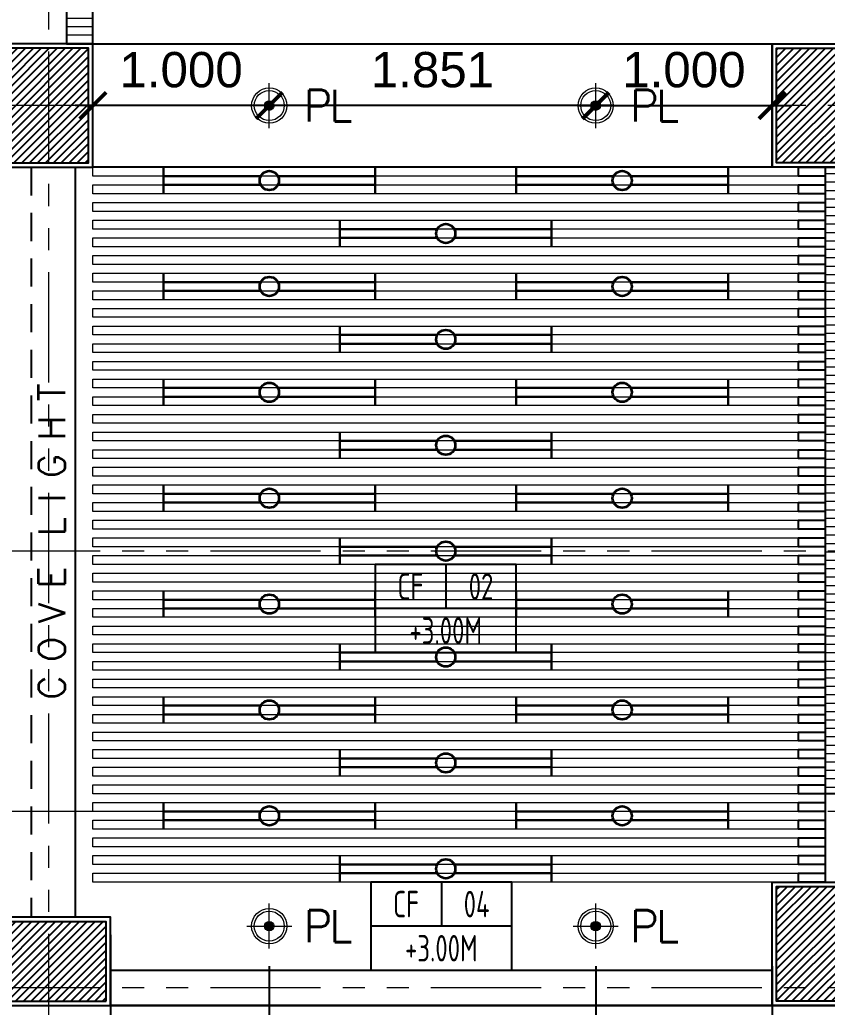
# Model space of a CAD drawing. Header units: metres. Extents: x -12400 to 1, y 0 to 106422.
# Drawn here: x -12298.91 to -12294.33, y 106333.26 to 106338.85 of the extents above; entities that cross this region are included whole.
import ezdxf
from ezdxf.enums import TextEntityAlignment as Align

# ---------------------------------------------------------------- set-up
doc = ezdxf.new("R2010")
doc.units = ezdxf.units.M
doc.header["$PDMODE"] = 35
for name, pattern in [('CENTER', [2, 1.25, -0.25, 0.25, -0.25]), ('HIDDEN2', [4.7625, 3.175, -1.5875]), ('PHANTOM2', [1.25, 0.625, -0.125, 0.125, -0.125, 0.125, -0.125])]:
    doc.linetypes.add(name, pattern=pattern)
for name, color, linetype in [('C-SCHED', 1, 'Continuous'), ('E_FIX_LIGHT1', 2, 'Continuous'), ('lighting', 1, 'Continuous'), ('stone', 15, 'Continuous'), ('txt', 2, 'Continuous')]:
    doc.layers.add(name, color=color, linetype=linetype)
for name, color, linetype, lineweight in [('DIM 001', 251, 'Continuous', 13), ('FURN', 8, 'Continuous', 5), ('grid', 1, 'CENTER', 15), ('HATCH', 250, 'Continuous', 5), ('LAYOUT', 1, 'Continuous', 20), ('LF 001', 51, 'Continuous', 20)]:
    doc.layers.add(name, color=color, linetype=linetype, lineweight=lineweight)
doc.styles.add('architxt', font='architxt.shx', dxfattribs={"width": 0.8})
doc.styles.add('DIMTXT-100', font='arial.ttf')
doc.styles.add('swis721', font='swiss.ttf')
doc.styles.add('T.25', font='romans.shx', dxfattribs={"height": 0.2})
doc.dimstyles.new('D-100', dxfattribs={"dimtxt": 0.2, "dimasz": 0.15, "dimexe": 0.1, "dimexo": 0.1, "dimgap": 0.1, "dimtad": 1, "dimdec": 3, "dimzin": 4, "dimdsep": 46, "dimtxsty": 'DIMTXT-100', "dimblk": 'ARCHTICK', "dimcen": 0.2, "dimdle": 0.1, "dimclrd": 8, "dimclre": 8, "dimclrt": 2, "dimadec": 0, "dimazin": 1, "dimtfac": 1, "dimtdec": 3, "dimtofl": 0, "dimtmove": 2, "dimatfit": 3, "dimfxl": 1, "dimarcsym": 0})
doc.dimstyles.new('DIM 200', dxfattribs={"dimtxt": 200, "dimasz": 1, "dimexe": 0, "dimexo": 40, "dimgap": 50, "dimtad": 1, "dimtoh": 1, "dimdec": 0, "dimlfac": 2, "dimtxsty": 'swis721', "dimblk": 'CIR', "dimcen": 0, "dimclrd": 155, "dimclre": 155, "dimclrt": 4, "dimadec": 0, "dimazin": 0, "dimtfac": 1, "dimtdec": 0, "dimtix": 1, "dimtmove": 1, "dimatfit": 3, "dimldrblk": 'CIR', "dimfxl": 0, "dimarcsym": 0})

# ---------------------------------------------------------------- blocks, each defined once
blk = doc.blocks.new('_ArchTick')
at = {"color": 0, "linetype": 'ByBlock', "const_width": 0.15}
blk.add_lwpolyline([(-0.5, -0.5), (0.5, 0.5)], dxfattribs=at)
blk = doc.blocks.new('*D1451')
at = {"layer": 'DEFPOINTS', "color": 0, "transparency": 16777216}
for p in [(-12297.4924, 106338.3675), (-12297.4924, 106338.3675), (-12295.6419, 106338.3675)]:
    blk.add_point(p, dxfattribs=at)
at = {"layer": 'DIM 001', "color": 8, "lineweight": -2, "transparency": 16777216}
blk.add_line((-12295.5419, 106338.3675), (-12297.5924, 106338.3675), dxfattribs=at)
at = {"layer": 'DIM 001', "color": 8, "lineweight": -2, "transparency": 16777216, "xscale": 0.15, "yscale": 0.15, "zscale": 0.15, "rotation": 180}
blk.add_blockref('_ArchTick', (-12297.4924, 106338.3675), dxfattribs=at)
at = {"layer": 'DIM 001', "color": 8, "lineweight": -2, "transparency": 16777216, "xscale": 0.15, "yscale": 0.15, "zscale": 0.15}
blk.add_blockref('_ArchTick', (-12295.6419, 106338.3675), dxfattribs=at)
at = {"layer": 'DIM 001', "color": 2, "transparency": 16777216, "insert": (-12296.5671, 106338.5697), "char_height": 0.2, "attachment_point": 5, "style": 'DIMTXT-100'}
blk.add_mtext('1.851', dxfattribs=at)
blk = doc.blocks.new('*D1516')
at = {"layer": 'DEFPOINTS', "color": 0, "transparency": 16777216}
for p in [(-12295.6419, 106338.3675), (-12294.6419, 106338.3675), (-12294.6419, 106338.3675)]:
    blk.add_point(p, dxfattribs=at)
at = {"layer": 'DIM 001', "color": 8, "lineweight": -2, "transparency": 16777216}
blk.add_line((-12295.7419, 106338.3675), (-12294.5419, 106338.3675), dxfattribs=at)
at = {"layer": 'DIM 001', "color": 8, "lineweight": -2, "transparency": 16777216, "xscale": 0.15, "yscale": 0.15, "zscale": 0.15, "rotation": 180}
blk.add_blockref('_ArchTick', (-12295.6419, 106338.3675), dxfattribs=at)
at = {"layer": 'DIM 001', "color": 8, "lineweight": -2, "transparency": 16777216, "xscale": 0.15, "yscale": 0.15, "zscale": 0.15}
blk.add_blockref('_ArchTick', (-12294.6419, 106338.3675), dxfattribs=at)
at = {"layer": 'DIM 001', "color": 2, "transparency": 16777216, "insert": (-12295.1419, 106338.5697), "char_height": 0.2, "attachment_point": 5, "style": 'DIMTXT-100'}
blk.add_mtext('1.000', dxfattribs=at)
blk = doc.blocks.new('*D1517')
at = {"layer": 'DEFPOINTS', "color": 0, "transparency": 16777216}
for p in [(-12298.4919, 106338.3675), (-12298.4919, 106338.3675), (-12297.4924, 106338.3675)]:
    blk.add_point(p, dxfattribs=at)
at = {"layer": 'DIM 001', "color": 8, "lineweight": -2, "transparency": 16777216}
blk.add_line((-12297.3924, 106338.3675), (-12298.5919, 106338.3675), dxfattribs=at)
at = {"layer": 'DIM 001', "color": 8, "lineweight": -2, "transparency": 16777216, "xscale": 0.15, "yscale": 0.15, "zscale": 0.15, "rotation": 180}
blk.add_blockref('_ArchTick', (-12298.4919, 106338.3675), dxfattribs=at)
at = {"layer": 'DIM 001', "color": 8, "lineweight": -2, "transparency": 16777216, "xscale": 0.15, "yscale": 0.15, "zscale": 0.15}
blk.add_blockref('_ArchTick', (-12297.4924, 106338.3675), dxfattribs=at)
at = {"layer": 'DIM 001', "color": 2, "transparency": 16777216, "insert": (-12297.9921, 106338.5697), "char_height": 0.2, "attachment_point": 5, "style": 'DIMTXT-100'}
blk.add_mtext('1.000', dxfattribs=at)
blk = doc.blocks.new('*D1524')
at = {"layer": 'DEFPOINTS', "color": 0, "transparency": 16777216}
for p in [(-12298.6419, 106345.9545), (-12298.6419, 106345.9545), (0.6, 0.075)]:
    blk.add_point(p, dxfattribs=at)
at = {"layer": 'DIM 001', "color": 8, "lineweight": -2, "transparency": 16777216}
for p, q in [((0.6, 0.175), (0.6, 106346.0545)), ((0.7, 106345.9545), (-12298.7419, 106345.9545))]:
    blk.add_line(p, q, dxfattribs=at)
at = {"layer": 'DIM 001', "color": 8, "lineweight": -2, "transparency": 16777216, "xscale": 0.15, "yscale": 0.15, "zscale": 0.15, "rotation": 180}
blk.add_blockref('_ArchTick', (-12298.6419, 106345.9545), dxfattribs=at)
at = {"layer": 'DIM 001', "color": 8, "lineweight": -2, "transparency": 16777216, "xscale": 0.15, "yscale": 0.15, "zscale": 0.15}
blk.add_blockref('_ArchTick', (0.6, 106345.9545), dxfattribs=at)
at = {"layer": 'DIM 001', "color": 2, "transparency": 16777216, "insert": (-6149.0209, 106346.1566), "char_height": 0.2, "attachment_point": 5, "style": 'DIMTXT-100'}
blk.add_mtext('12299.242', dxfattribs=at)
blk = doc.blocks.new('CIR')
at = {"color": 4}
blk.add_circle((0, 0), 50, dxfattribs=at)
blk = doc.blocks.new('*D1624')
at = {"layer": 'DEFPOINTS', "color": 0, "transparency": 16777216}
for p in [(-12295.6419, 106333.5901), (-12294.6419, 106333.5901), (-12294.6419, 106323.9484)]:
    blk.add_point(p, dxfattribs=at)
at = {"layer": 'DIM 001', "color": 8, "lineweight": -2, "transparency": 16777216}
for p, q in [((-12295.6419, 106333.4901), (-12295.6419, 106323.8484)), ((-12294.6419, 106333.4901), (-12294.6419, 106323.8484)), ((-12295.7419, 106323.9484), (-12294.5419, 106323.9484))]:
    blk.add_line(p, q, dxfattribs=at)
at = {"layer": 'DIM 001', "color": 8, "lineweight": -2, "transparency": 16777216, "xscale": 0.15, "yscale": 0.15, "zscale": 0.15, "rotation": 180}
blk.add_blockref('_ArchTick', (-12295.6419, 106323.9484), dxfattribs=at)
at = {"layer": 'DIM 001', "color": 8, "lineweight": -2, "transparency": 16777216, "xscale": 0.15, "yscale": 0.15, "zscale": 0.15}
blk.add_blockref('_ArchTick', (-12294.6419, 106323.9484), dxfattribs=at)
at = {"layer": 'DIM 001', "color": 2, "transparency": 16777216, "insert": (-12295.1419, 106324.1505), "char_height": 0.2, "attachment_point": 5, "style": 'DIMTXT-100'}
blk.add_mtext('1.000', dxfattribs=at)
blk = doc.blocks.new('*D1625')
at = {"layer": 'DEFPOINTS', "color": 0, "transparency": 16777216}
for p in [(-12297.4924, 106333.5901), (-12295.6419, 106333.5901), (-12297.4924, 106323.9484)]:
    blk.add_point(p, dxfattribs=at)
at = {"layer": 'DIM 001', "color": 8, "lineweight": -2, "transparency": 16777216}
for p, q in [((-12297.4924, 106333.4901), (-12297.4924, 106323.8484)), ((-12295.6419, 106333.4901), (-12295.6419, 106323.8484)), ((-12295.5419, 106323.9484), (-12297.5924, 106323.9484))]:
    blk.add_line(p, q, dxfattribs=at)
at = {"layer": 'DIM 001', "color": 8, "lineweight": -2, "transparency": 16777216, "xscale": 0.15, "yscale": 0.15, "zscale": 0.15, "rotation": 180}
blk.add_blockref('_ArchTick', (-12297.4924, 106323.9484), dxfattribs=at)
at = {"layer": 'DIM 001', "color": 8, "lineweight": -2, "transparency": 16777216, "xscale": 0.15, "yscale": 0.15, "zscale": 0.15}
blk.add_blockref('_ArchTick', (-12295.6419, 106323.9484), dxfattribs=at)
at = {"layer": 'DIM 001', "color": 2, "transparency": 16777216, "insert": (-12296.5671, 106324.1505), "char_height": 0.2, "attachment_point": 5, "style": 'DIMTXT-100'}
blk.add_mtext('1.851', dxfattribs=at)
blk = doc.blocks.new('*D1641')
at = {"layer": 'DEFPOINTS', "color": 0, "transparency": 16777216}
for p in [(-12298.3919, 106333.7675), (-12297.4924, 106333.5901), (-12298.3919, 106323.9484)]:
    blk.add_point(p, dxfattribs=at)
at = {"layer": 'DIM 001', "color": 8, "lineweight": -2, "transparency": 16777216}
for p, q in [((-12298.3919, 106333.6675), (-12298.3919, 106323.8484)), ((-12297.4924, 106333.4901), (-12297.4924, 106323.8484)), ((-12297.3924, 106323.9484), (-12298.4919, 106323.9484))]:
    blk.add_line(p, q, dxfattribs=at)
at = {"layer": 'DIM 001', "color": 8, "lineweight": -2, "transparency": 16777216, "xscale": 0.15, "yscale": 0.15, "zscale": 0.15, "rotation": 180}
blk.add_blockref('_ArchTick', (-12298.3919, 106323.9484), dxfattribs=at)
at = {"layer": 'DIM 001', "color": 8, "lineweight": -2, "transparency": 16777216, "xscale": 0.15, "yscale": 0.15, "zscale": 0.15}
blk.add_blockref('_ArchTick', (-12297.4924, 106323.9484), dxfattribs=at)
at = {"layer": 'DIM 001', "color": 2, "transparency": 16777216, "insert": (-12297.9421, 106324.1505), "char_height": 0.2, "attachment_point": 5, "style": 'DIMTXT-100'}
blk.add_mtext('.900', dxfattribs=at)
blk = doc.blocks.new('L1')
at = {"layer": 'LF 001', "lineweight": 20, "ltscale": 1500}
h = blk.add_hatch(color=256, dxfattribs=at)
edge = h.paths.add_edge_path()
edge.add_arc((0, 0), 0.0319, 0, 360)
at = {"layer": 'LF 001', "color": 76, "lineweight": 18, "ltscale": 1500}
for points in [[(0, 0.15), (0, -0.15)], [(-0.15, 0), (0.15, 0)]]:
    blk.add_lwpolyline(points, dxfattribs=at)
at = {"layer": 'LF 001', "ltscale": 1500}
blk.add_lwpolyline([(-0.1, 0, -1), (0.1, 0, -1)], format="xyb", close=True, dxfattribs=at)
at = {"layer": 'LF 001', "lineweight": 20, "ltscale": 1500}
blk.add_circle((0, 0), 0.0319, dxfattribs=at)
blk = doc.blocks.new('LO')
at = {"layer": 'LAYOUT', "xscale": 1000, "yscale": 1000, "zscale": 1000}
blk.add_blockref('L1', (0, 0), dxfattribs=at)
blk = doc.blocks.new('*U1960')
at = {"layer": 'LF 001', "ltscale": 1500}
blk.add_circle((0, 0), 0.0999, dxfattribs=at)
at = {"layer": 'lighting', "xscale": 0.0008492979043710491, "yscale": 0.0008492979043710491, "zscale": 0.0008492979043710491}
blk.add_blockref('LO', (0, 0), dxfattribs=at)
blk = doc.blocks.new('*U68')
at = {"layer": 'HATCH'}
h = blk.add_hatch(dxfattribs=at)
h.set_pattern_fill('ANSI31', color=256, scale=0.015, angle=45)
h.set_pattern_definition([(90, (12094.82233, -106406.416595), (-0.047625, 0), [])])
h.paths.add_polyline_path([(0, 0.15), (0, 0), (3.5481, 0), (3.5481, 0.15)])
at = {"color": 3}
blk.add_lwpolyline([(3.5481, 0), (3.5481, 0.15), (0, 0.15), (0, 0)], close=True, dxfattribs=at)
blk = doc.blocks.new('*U71')
at = {"layer": 'HATCH'}
h = blk.add_hatch(dxfattribs=at)
h.set_pattern_fill('ANSI31', color=256, scale=0.015, angle=45)
h.set_pattern_definition([(90, (12093.27419, -106406.416595), (-0.047625, 0), [])])
h.paths.add_polyline_path([(0, 0.15), (0, 0), (2, 0), (2, 0.15)])
at = {"color": 3}
blk.add_lwpolyline([(2, 0), (2, 0.15), (0, 0.15), (0, 0)], close=True, dxfattribs=at)
blk = doc.blocks.new('GFCOLUMNS')
h = blk.add_hatch()
h.set_pattern_fill('ANSI31', color=8, scale=0.01)
h.set_pattern_definition([(45, (12160.829415, -106286.247546), (-0.022450640303, 0.022450640303), [])])
h.paths.add_polyline_path([(-2.2, 18.025), (-1.75, 18.025), (-1.75, 18.675), (-2.2, 18.675)])
h.paths.add_polyline_path([(2.7, 18.675), (2.7, 18.225), (2.05, 18.225), (2.05, 18.675)])
h.paths.add_polyline_path([(6.95, 18.025), (6.5, 18.025), (6.5, 18.675), (6.95, 18.675)])
h.paths.add_polyline_path([(11.2, 17.525), (11.2, 17.975), (10.55, 17.975), (10.55, 17.525)])
h.paths.add_polyline_path([(14.8, 18.025), (15.25, 18.025), (15.25, 18.675), (14.8, 18.675)])
h.paths.add_polyline_path([(19.05, 18.675), (19.05, 18.225), (19.7, 18.225), (19.7, 18.675)])
h.paths.add_polyline_path([(23.95, 18.025), (23.5, 18.025), (23.5, 18.675), (23.95, 18.675)])
h.paths.add_polyline_path([(-2.2, 13.275), (-1.75, 13.275), (-1.75, 13.925), (-2.2, 13.925)])
h.paths.add_polyline_path([(2.6, 13.275), (2.15, 13.275), (2.15, 13.925), (2.6, 13.925)])
h.paths.add_polyline_path([(6.95, 13.275), (6.5, 13.275), (6.5, 13.925), (6.95, 13.925)])
h.paths.add_polyline_path([(11.1, 13.275), (10.7, 13.275), (10.7, 13.675), (11.1, 13.675)])
h.paths.add_polyline_path([(14.8, 13.275), (15.25, 13.275), (15.25, 13.925), (14.8, 13.925)])
h.paths.add_polyline_path([(19.15, 13.275), (19.6, 13.275), (19.6, 13.925), (19.15, 13.925)])
h.paths.add_polyline_path([(23.95, 13.275), (23.5, 13.275), (23.5, 13.925), (23.95, 13.925)])
h.paths.add_polyline_path([(-2.2, 9.025), (-1.75, 9.025), (-1.75, 9.675), (-2.2, 9.675)])
h.paths.add_polyline_path([(6.95, 9.025), (6.5, 9.025), (6.5, 9.675), (6.95, 9.675)])
h.paths.add_polyline_path([(14.8, 9.025), (15.25, 9.025), (15.25, 9.675), (14.8, 9.675)])
h.paths.add_polyline_path([(23.95, 9.025), (23.5, 9.025), (23.5, 9.675), (23.95, 9.675)])
h.paths.add_polyline_path([(-2.2, 4.775), (-1.75, 4.775), (-1.75, 5.425), (-2.2, 5.425)])
h.paths.add_polyline_path([(-2.2, 2.25), (-1.75, 2.25), (-1.75, 2.9), (-2.2, 2.9)])
h.paths.add_polyline_path([(0.675, 0.025), (0.675, 0.475), (0.025, 0.475), (0.025, 0.025)])
h.paths.add_polyline_path([(2.7, 0.025), (2.7, 0.475), (2.05, 0.475), (2.05, 0.025)])
h.paths.add_polyline_path([(2.15, 4.775), (2.6, 4.775), (2.6, 5.425), (2.15, 5.425)])
h.paths.add_polyline_path([(6.95, 0.025), (6.5, 0.025), (6.5, 0.675), (6.95, 0.675)])
h.paths.add_polyline_path([(11.2, 1.025), (11.2, 1.475), (10.55, 1.475), (10.55, 1.025)])
h.paths.add_polyline_path([(14.8, 0.025), (15.25, 0.025), (15.25, 0.675), (14.8, 0.675)])
h.paths.add_polyline_path([(19.05, 0.025), (19.05, 0.475), (19.7, 0.475), (19.7, 0.025)])
h.paths.add_polyline_path([(23.95, 0.025), (23.5, 0.025), (23.5, 0.675), (23.95, 0.675)])
h.paths.add_polyline_path([(6.95, 4.775), (6.5, 4.775), (6.5, 5.425), (6.95, 5.425)])
h.paths.add_polyline_path([(11.1, 4.775), (10.65, 4.775), (10.65, 5.425), (11.1, 5.425)])
h.paths.add_polyline_path([(14.8, 4.775), (15.25, 4.775), (15.25, 5.425), (14.8, 5.425)])
h.paths.add_polyline_path([(19.6, 4.775), (19.15, 4.775), (19.15, 5.425), (19.6, 5.425)])
h.paths.add_polyline_path([(23.95, 4.775), (23.5, 4.775), (23.5, 5.425), (23.95, 5.425)])
at = {"color": 7}
for points in [[(2.125, 4.75), (2.625, 4.75), (2.625, 5.45), (2.125, 5.45)], [(6.975, 4.75), (6.475, 4.75), (6.475, 5.45), (6.975, 5.45)], [(6.975, 0), (6.475, 0), (6.475, 0.7), (6.975, 0.7)], [(2.725, 0), (2.725, 0.5), (2.025, 0.5), (2.025, 0)]]:
    blk.add_lwpolyline(points, close=True, dxfattribs=at)
at = {"layer": 'stone', "color": 5}
for points in [[(2.15, 4.775), (2.6, 4.775), (2.6, 5.425), (2.15, 5.425)], [(6.95, 4.775), (6.5, 4.775), (6.5, 5.425), (6.95, 5.425)], [(6.95, 0.025), (6.5, 0.025), (6.5, 0.675), (6.95, 0.675)], [(2.7, 0.025), (2.7, 0.475), (2.05, 0.475), (2.05, 0.025)]]:
    blk.add_lwpolyline(points, close=True, dxfattribs=at)
blk = doc.blocks.new('*U1686')
at = {"layer": 'LF 001', "color": 7, "lineweight": 30, "ltscale": 1500}
for p, q in [((-0.6, 0.075), (-0.6, -0.075)), ((0.6, 0.075), (0.6, -0.075))]:
    blk.add_line(p, q, dxfattribs=at)
at = {"layer": 'LF 001', "color": 31, "lineweight": 30, "ltscale": 1500}
for points in [[(-0.0481, 0.025), (-0.6, 0.025)], [(0.6, 0.025), (0.0481, 0.025)], [(-0.0481, -0.025), (-0.6, -0.025)], [(0.6, -0.025), (0.0481, -0.025)]]:
    blk.add_lwpolyline(points, dxfattribs=at)
at = {"layer": 'LF 001', "color": 7, "lineweight": 35, "ltscale": 1500}
blk.add_circle((0, 0), 0.0542, dxfattribs=at)
blk = doc.blocks.new('A$C26a86990')
at = {"color": 6, "linetype": 'PHANTOM2'}
for points in [[(-27.25, -5.0382), (-27.25, 31.85)], [(8.0408, 10.281), (-45.6833, 10.281)], [(8.0408, 7.756), (-45.6833, 7.756)], [(8.0408, 6.281), (-45.6833, 6.281)], [(8.0408, 5.281), (-45.6833, 5.281)]]:
    blk.add_leader(points, dimstyle='DIM 200', override={"dimasz": 0.002, "dimgap": 60, "dimtad": 0}, dxfattribs=at)

msp = doc.modelspace()

# ---------------------------------------------------------------- hatches: boundary and pattern name
at = {"layer": 'HATCH'}
h = msp.add_hatch(dxfattribs=at)
h.set_pattern_fill('ANSI31', color=8, scale=0.05, angle=45)
h.set_pattern_definition([(90, (-448.72937, -12.71743), (-0.15875, 0), [])])
h.paths.add_polyline_path([(-12276.29188, 106330.16754), (-12276.29188, 106333.11754), (-12286.49188, 106333.11754), (-12286.49188, 106334.11754), (-12293.99188, 106334.11754), (-12293.99188, 106333.11754), (-12301.39114, 106333.11754), (-12301.39114, 106330.16754)])
h.paths.add_polyline_path([(-12297.72625, 106332.84254), (-12297.52625, 106332.84254), (-12297.52625, 106330.44254), (-12297.72625, 106330.44254)], flags=16)
h.paths.add_polyline_path([(-12297.62625, 106331.57884, 0.6077511), (-12297.64657, 106331.64254, 1), (-12297.60593, 106331.64254, 3.5273478)], flags=16)
h.paths.add_polyline_path([(-12297.62625, 106331.71743, -0.4142136), (-12297.55136, 106331.64254, -1), (-12297.70114, 106331.64254), (-12297.62625, 106331.64254)], flags=0)
h.paths.add_polyline_path([(-12297.60593, 106330.64254, 0.2834991), (-12297.62625, 106330.70624, 0.6077511)], flags=0)
h.paths.add_polyline_path([(-12297.62625, 106330.64254), (-12297.62625, 106330.71743, -0.4142136), (-12297.55136, 106330.64254)], flags=0)
h.paths.add_polyline_path([(-12300.03618, 106330.44254), (-12300.23618, 106330.44254), (-12300.23618, 106332.84254), (-12300.03618, 106332.84254)], flags=16)
h.paths.add_polyline_path([(-12300.15649, 106331.64254, 1), (-12300.11586, 106331.64254, 3.5273478), (-12300.13618, 106331.57884, 0.6077511)], flags=16)
h.paths.add_polyline_path([(-12300.21107, 106331.64254, -0.4142136), (-12300.13618, 106331.71743), (-12300.13618, 106331.64254)], flags=0)
h.paths.add_polyline_path([(-12297.64657, 106332.64254, 1), (-12297.60593, 106332.64254, 3.5273478), (-12297.62625, 106332.57884, 0.6077511)], flags=16)
h.paths.add_polyline_path([(-12297.62625, 106332.64254), (-12297.70114, 106332.64254, -0.4142136), (-12297.62625, 106332.71743)], flags=0)
h.paths.add_polyline_path([(-12300.11586, 106330.64254, 0.2834991), (-12300.13618, 106330.70624, 0.6077511)], flags=0)
h.paths.add_polyline_path([(-12300.13618, 106330.71743, -0.4142136), (-12300.06129, 106330.64254), (-12300.13618, 106330.64254)], flags=0)
h.paths.add_polyline_path([(-12300.15649, 106332.64254, 1), (-12300.11586, 106332.64254, 3.5273478), (-12300.13618, 106332.57884, 0.6077511)], flags=16)
h.paths.add_polyline_path([(-12300.13618, 106332.64254), (-12300.21107, 106332.64254, -0.4142136), (-12300.13618, 106332.71743)], flags=0)
h.paths.add_polyline_path([(-12295.21632, 106332.84254), (-12295.01632, 106332.84254), (-12295.01632, 106330.44254), (-12295.21632, 106330.44254)], flags=16)
h.paths.add_polyline_path([(-12295.11632, 106331.62222, -2.4142136), (-12295.09601, 106331.64254), (-12295.11632, 106331.64254)], flags=0)
h.paths.add_polyline_path([(-12295.09601, 106330.64254, 0.2834991), (-12295.11632, 106330.70624, 0.6077511)], flags=0)
h.paths.add_polyline_path([(-12295.11632, 106330.64254), (-12295.11632, 106330.71743, -0.4142136), (-12295.04144, 106330.64254)], flags=0)
h.paths.add_polyline_path([(-12295.11632, 106332.62222, -2.4142136), (-12295.09601, 106332.64254), (-12295.11632, 106332.64254)], flags=0)
h.paths.add_polyline_path([(-12292.7064, 106332.84254), (-12292.5064, 106332.84254), (-12292.5064, 106330.44254), (-12292.7064, 106330.44254)], flags=16)
h.paths.add_polyline_path([(-12292.62672, 106331.64254, 1), (-12292.58608, 106331.64254, 3.5273478), (-12292.6064, 106331.57884, 0.6077511)], flags=16)
h.paths.add_polyline_path([(-12292.6064, 106331.71743, -0.4142136), (-12292.53151, 106331.64254, -1), (-12292.68129, 106331.64254), (-12292.6064, 106331.64254)], flags=0)
h.paths.add_polyline_path([(-12292.6064, 106330.70624, 0.6077511), (-12292.58608, 106330.64254, 0.2834991)], flags=0)
h.paths.add_polyline_path([(-12292.6064, 106330.64254), (-12292.6064, 106330.71743, -0.4142136), (-12292.53151, 106330.64254)], flags=0)
h.paths.add_polyline_path([(-12292.62672, 106332.64254, 1), (-12292.58608, 106332.64254, 3.5273478), (-12292.6064, 106332.57884, 0.6077511)], flags=16)
h.paths.add_polyline_path([(-12292.6064, 106332.71743, -0.4142136), (-12292.53151, 106332.64254, -1), (-12292.68129, 106332.64254), (-12292.6064, 106332.64254)], flags=0)
h.paths.add_polyline_path([(-12290.19647, 106332.84254), (-12289.99647, 106332.84254), (-12289.99647, 106330.44254), (-12290.19647, 106330.44254)], flags=16)
h.paths.add_polyline_path([(-12290.07616, 106331.64254, 3.5273478), (-12290.09647, 106331.57884, 0.6077511), (-12290.11679, 106331.64254, 1)], flags=16)
h.paths.add_polyline_path([(-12290.09647, 106331.71743, -0.4142136), (-12290.02158, 106331.64254, -1), (-12290.17136, 106331.64254), (-12290.09647, 106331.64254)], flags=0)
h.paths.add_polyline_path([(-12290.09647, 106330.70624, 0.6077511), (-12290.07616, 106330.64254, 0.2834991)], flags=0)
h.paths.add_polyline_path([(-12290.09647, 106330.64254), (-12290.09647, 106330.71743, -0.4142136), (-12290.02158, 106330.64254)], flags=0)
h.paths.add_polyline_path([(-12290.07616, 106332.64254, 3.5273478), (-12290.09647, 106332.57884, 0.6077511), (-12290.11679, 106332.64254, 1)], flags=16)
h.paths.add_polyline_path([(-12290.09647, 106332.71743, -0.4142136), (-12290.02158, 106332.64254, -1), (-12290.17136, 106332.64254), (-12290.09647, 106332.64254)], flags=0)
h.paths.add_polyline_path([(-12287.68655, 106332.84254), (-12287.48655, 106332.84254), (-12287.48655, 106330.44254), (-12287.68655, 106330.44254)], flags=16)
h.paths.add_polyline_path([(-12287.58655, 106331.57884, 0.6077511), (-12287.60686, 106331.64254, 1), (-12287.56623, 106331.64254, 3.5273478)], flags=16)
h.paths.add_polyline_path([(-12287.58655, 106331.71743, -0.4142136), (-12287.51166, 106331.64254, -1), (-12287.66143, 106331.64254), (-12287.58655, 106331.64254)], flags=0)
h.paths.add_polyline_path([(-12287.56623, 106330.64254, 0.2834991), (-12287.58655, 106330.70624, 0.6077511)], flags=0)
h.paths.add_polyline_path([(-12287.58655, 106330.64254), (-12287.58655, 106330.71743, -0.4142136), (-12287.51166, 106330.64254)], flags=0)
h.paths.add_polyline_path([(-12287.58655, 106332.57884, 0.6077511), (-12287.60686, 106332.64254, 1), (-12287.56623, 106332.64254, 3.5273478)], flags=16)
h.paths.add_polyline_path([(-12287.58655, 106332.71743, -0.4142136), (-12287.51166, 106332.64254, -1), (-12287.66143, 106332.64254), (-12287.58655, 106332.64254)], flags=0)
h.paths.add_polyline_path([(-12285.17662, 106332.84254), (-12284.97662, 106332.84254), (-12284.97662, 106330.44254), (-12285.17662, 106330.44254)], flags=16)
h.paths.add_polyline_path([(-12285.0563, 106331.64254, 3.5273478), (-12285.07662, 106331.57884, 0.6077511), (-12285.09694, 106331.64254, 1)], flags=16)
h.paths.add_polyline_path([(-12285.07662, 106331.71743, -0.4142136), (-12285.00173, 106331.64254, -1), (-12285.15151, 106331.64254), (-12285.07662, 106331.64254)], flags=0)
h.paths.add_polyline_path([(-12285.07662, 106330.70624, 0.6077511), (-12285.0563, 106330.64254, 0.2834991)], flags=0)
h.paths.add_polyline_path([(-12285.07662, 106330.64254), (-12285.07662, 106330.71743, -0.4142136), (-12285.00173, 106330.64254)], flags=0)
h.paths.add_polyline_path([(-12285.0563, 106332.64254, 3.5273478), (-12285.07662, 106332.57884, 0.6077511), (-12285.09694, 106332.64254, 1)], flags=16)
h.paths.add_polyline_path([(-12285.07662, 106332.71743, -0.4142136), (-12285.00173, 106332.64254, -1), (-12285.15151, 106332.64254), (-12285.07662, 106332.64254)], flags=0)
h.paths.add_polyline_path([(-12282.66669, 106332.84254), (-12282.46669, 106332.84254), (-12282.46669, 106330.44254), (-12282.66669, 106330.44254)], flags=16)
h.paths.add_polyline_path([(-12282.54638, 106331.64254, 3.5273478), (-12282.56669, 106331.57884, 0.6077511), (-12282.58701, 106331.64254, 1)], flags=16)
h.paths.add_polyline_path([(-12282.56669, 106331.71743, -0.4142136), (-12282.4918, 106331.64254, -1), (-12282.64158, 106331.64254), (-12282.56669, 106331.64254)], flags=0)
h.paths.add_polyline_path([(-12282.54638, 106330.64254, 0.2834991), (-12282.56669, 106330.70624, 0.6077511)], flags=0)
h.paths.add_polyline_path([(-12282.56669, 106330.64254), (-12282.56669, 106330.71743, -0.4142136), (-12282.4918, 106330.64254)], flags=0)
h.paths.add_polyline_path([(-12282.54638, 106332.64254, 3.5273478), (-12282.56669, 106332.57884, 0.6077511), (-12282.58701, 106332.64254, 1)], flags=16)
h.paths.add_polyline_path([(-12282.56669, 106332.71743, -0.4142136), (-12282.4918, 106332.64254, -1), (-12282.64158, 106332.64254), (-12282.56669, 106332.64254)], flags=0)
h.paths.add_polyline_path([(-12280.15677, 106332.84254), (-12279.95677, 106332.84254), (-12279.95677, 106330.44254), (-12280.15677, 106330.44254)], flags=16)
h.paths.add_polyline_path([(-12277.64684, 106332.84254), (-12277.44684, 106332.84254), (-12277.44684, 106330.44254), (-12277.64684, 106330.44254)], flags=16)

# ---------------------------------------------------------------- linework, layer by layer
at = {"color": 1}
for points in [[(-12276.14188, 106330.01754), (-12306.84188, 106330.01754), (-12306.84188, 106341.01754), (-12303.34188, 106341.01754), (-12303.34188, 106335.28041), (-12301.32901, 106333.26754), (-12294.14188, 106333.26754), (-12294.14188, 106334.26754), (-12286.34188, 106334.26754), (-12286.34188, 106333.26754), (-12276.14188, 106333.26754)], [(-12294.14188, 106333.26754), (-12294.14188, 106333.26754), (-12294.14188, 106334.26754), (-12286.34188, 106334.26754), (-12286.34188, 106333.26754), (-12276.14188, 106333.26754), (-12276.14188, 106330.01754), (-12306.84188, 106330.01754), (-12306.84188, 106330.01754), (-12306.84188, 106341.01754), (-12303.34188, 106341.01754), (-12303.34188, 106335.28041), (-12301.32901, 106333.26754)], [(-12298.39188, 106333.46754), (-12294.64188, 106333.46754), (-12294.64188, 106333.26754), (-12298.39188, 106333.26754)]]:
    msp.add_lwpolyline(points, close=True, dxfattribs=at)
at = {"color": 1, "linetype": 'Continuous', "ltscale": 0.05}
msp.add_lwpolyline([(-12298.49188, 106338.71754), (-12294.64188, 106338.71754), (-12294.64188, 106338.01754), (-12298.49188, 106338.01754)], close=True, dxfattribs=at)
at = {"color": 1, "linetype": 'HIDDEN2', "ltscale": 0.05}
msp.add_lwpolyline([(-12298.84188, 106338.01754), (-12298.84188, 106333.76754)], dxfattribs=at)
at = {"color": 1, "linetype": 'Continuous', "ltscale": 0.05}
msp.add_lwpolyline([(-12298.59188, 106338.01754), (-12298.59188, 106333.76754)], dxfattribs=at)
at = {"color": 2}
for points in [[(-12294.34188, 106338.01754), (-12294.34188, 106337.96754), (-12294.49188, 106337.96754), (-12294.49188, 106338.01754)], [(-12294.34188, 106337.91754), (-12294.34188, 106337.86754), (-12294.49188, 106337.86754), (-12294.49188, 106337.91754)], [(-12294.34188, 106337.81754), (-12294.34188, 106337.76754), (-12294.49188, 106337.76754), (-12294.49188, 106337.81754)], [(-12294.34188, 106337.71754), (-12294.34188, 106337.66754), (-12294.49188, 106337.66754), (-12294.49188, 106337.71754)], [(-12294.34188, 106337.61754), (-12294.34188, 106337.56754), (-12294.49188, 106337.56754), (-12294.49188, 106337.61754)], [(-12294.34188, 106337.51754), (-12294.34188, 106337.46754), (-12294.49188, 106337.46754), (-12294.49188, 106337.51754)], [(-12294.34188, 106337.41754), (-12294.34188, 106337.36754), (-12294.49188, 106337.36754), (-12294.49188, 106337.41754)], [(-12294.34188, 106337.31754), (-12294.34188, 106337.26754), (-12294.49188, 106337.26754), (-12294.49188, 106337.31754)], [(-12294.34188, 106337.21754), (-12294.34188, 106337.16754), (-12294.49188, 106337.16754), (-12294.49188, 106337.21754)], [(-12294.34188, 106337.11754), (-12294.34188, 106337.06754), (-12294.49188, 106337.06754), (-12294.49188, 106337.11754)], [(-12294.34188, 106337.01754), (-12294.34188, 106336.96754), (-12294.49188, 106336.96754), (-12294.49188, 106337.01754)], [(-12294.34188, 106336.91754), (-12294.34188, 106336.86754), (-12294.49188, 106336.86754), (-12294.49188, 106336.91754)], [(-12294.34188, 106336.81754), (-12294.34188, 106336.76754), (-12294.49188, 106336.76754), (-12294.49188, 106336.81754)], [(-12294.34188, 106336.71754), (-12294.34188, 106336.66754), (-12294.49188, 106336.66754), (-12294.49188, 106336.71754)], [(-12294.34188, 106336.61754), (-12294.34188, 106336.56754), (-12294.49188, 106336.56754), (-12294.49188, 106336.61754)], [(-12294.34188, 106336.51754), (-12294.34188, 106336.46754), (-12294.49188, 106336.46754), (-12294.49188, 106336.51754)], [(-12294.34188, 106336.41754), (-12294.34188, 106336.36754), (-12294.49188, 106336.36754), (-12294.49188, 106336.41754)], [(-12294.34188, 106336.31754), (-12294.34188, 106336.26754), (-12294.49188, 106336.26754), (-12294.49188, 106336.31754)], [(-12294.34188, 106336.21754), (-12294.34188, 106336.16754), (-12294.49188, 106336.16754), (-12294.49188, 106336.21754)], [(-12294.34188, 106336.11754), (-12294.34188, 106336.06754), (-12294.49188, 106336.06754), (-12294.49188, 106336.11754)], [(-12294.34188, 106336.01754), (-12294.34188, 106335.96754), (-12294.49188, 106335.96754), (-12294.49188, 106336.01754)], [(-12294.34188, 106335.91754), (-12294.34188, 106335.86754), (-12294.49188, 106335.86754), (-12294.49188, 106335.91754)], [(-12294.34188, 106335.81754), (-12294.34188, 106335.76754), (-12294.49188, 106335.76754), (-12294.49188, 106335.81754)], [(-12294.34188, 106335.71754), (-12294.34188, 106335.66754), (-12294.49188, 106335.66754), (-12294.49188, 106335.71754)], [(-12294.34188, 106335.61754), (-12294.34188, 106335.56754), (-12294.49188, 106335.56754), (-12294.49188, 106335.61754)], [(-12294.34188, 106335.51754), (-12294.34188, 106335.46754), (-12294.49188, 106335.46754), (-12294.49188, 106335.51754)], [(-12294.34188, 106335.41754), (-12294.34188, 106335.36754), (-12294.49188, 106335.36754), (-12294.49188, 106335.41754)], [(-12294.34188, 106335.31754), (-12294.34188, 106335.26754), (-12294.49188, 106335.26754), (-12294.49188, 106335.31754)], [(-12294.34188, 106335.21754), (-12294.34188, 106335.16754), (-12294.49188, 106335.16754), (-12294.49188, 106335.21754)], [(-12294.34188, 106335.11754), (-12294.34188, 106335.06754), (-12294.49188, 106335.06754), (-12294.49188, 106335.11754)], [(-12294.34188, 106335.01754), (-12294.34188, 106334.96754), (-12294.49188, 106334.96754), (-12294.49188, 106335.01754)], [(-12294.34188, 106334.91754), (-12294.34188, 106334.86754), (-12294.49188, 106334.86754), (-12294.49188, 106334.91754)], [(-12294.34188, 106334.81754), (-12294.34188, 106334.76754), (-12294.49188, 106334.76754), (-12294.49188, 106334.81754)], [(-12294.34188, 106334.71754), (-12294.34188, 106334.66754), (-12294.49188, 106334.66754), (-12294.49188, 106334.71754)], [(-12294.34188, 106334.61754), (-12294.34188, 106334.56754), (-12294.49188, 106334.56754), (-12294.49188, 106334.61754)], [(-12294.34188, 106334.51754), (-12294.34188, 106334.46754), (-12294.49188, 106334.46754), (-12294.49188, 106334.51754)], [(-12294.34188, 106334.41754), (-12294.34188, 106334.36754), (-12294.49188, 106334.36754), (-12294.49188, 106334.41754)], [(-12294.34188, 106334.31754), (-12294.34188, 106334.26754), (-12294.49188, 106334.26754), (-12294.49188, 106334.31754)], [(-12294.34188, 106334.21754), (-12294.34188, 106334.16754), (-12294.49188, 106334.16754), (-12294.49188, 106334.21754)], [(-12294.34188, 106334.11754), (-12294.34188, 106334.06754), (-12294.49188, 106334.06754), (-12294.49188, 106334.11754)], [(-12294.34188, 106334.01754), (-12294.34188, 106333.96754), (-12294.49188, 106333.96754), (-12294.49188, 106334.01754)]]:
    msp.add_lwpolyline(points, close=True, dxfattribs=at)
msp.add_lwpolyline([(-12293.99188, 106334.26754), (-12293.99188, 106334.46754), (-12294.34188, 106334.46754), (-12294.34188, 106333.96754), (-12294.14188, 106333.96754), (-12294.14188, 106334.26754)], close=True)
at = {"layer": 'C-SCHED'}
for p, q in [((-12296.49188, 106335.76754), (-12296.49188, 106335.51754)), ((-12296.09188, 106335.51754), (-12296.89188, 106335.51754)), ((-12296.51688, 106333.96754), (-12296.51688, 106333.71754)), ((-12296.11688, 106333.71754), (-12296.91688, 106333.71754))]:
    msp.add_line(p, q, dxfattribs=at)
for points in [[(-12296.89188, 106335.76754), (-12296.89188, 106335.26754), (-12296.09188, 106335.26754), (-12296.09188, 106335.76754)], [(-12296.91688, 106333.96754), (-12296.91688, 106333.46754), (-12296.11688, 106333.46754), (-12296.11688, 106333.96754)]]:
    msp.add_lwpolyline(points, close=True, dxfattribs=at)
at = {"layer": 'FURN'}
for points in [[(-12298.49188, 106338.01754), (-12294.49188, 106338.01754), (-12294.49188, 106337.96754), (-12298.49188, 106337.96754)], [(-12298.49188, 106337.91754), (-12294.49188, 106337.91754), (-12294.49188, 106337.86754), (-12298.49188, 106337.86754)], [(-12298.49188, 106337.81754), (-12294.49188, 106337.81754), (-12294.49188, 106337.76754), (-12298.49188, 106337.76754)], [(-12298.49188, 106337.71754), (-12294.49188, 106337.71754), (-12294.49188, 106337.66754), (-12298.49188, 106337.66754)], [(-12298.49188, 106337.61754), (-12294.49188, 106337.61754), (-12294.49188, 106337.56754), (-12298.49188, 106337.56754)], [(-12298.49188, 106337.51754), (-12294.49188, 106337.51754), (-12294.49188, 106337.46754), (-12298.49188, 106337.46754)], [(-12298.49188, 106337.41754), (-12294.49188, 106337.41754), (-12294.49188, 106337.36754), (-12298.49188, 106337.36754)], [(-12298.49188, 106337.31754), (-12294.49188, 106337.31754), (-12294.49188, 106337.26754), (-12298.49188, 106337.26754)], [(-12298.49188, 106337.21754), (-12294.49188, 106337.21754), (-12294.49188, 106337.16754), (-12298.49188, 106337.16754)], [(-12298.49188, 106337.11754), (-12294.49188, 106337.11754), (-12294.49188, 106337.06754), (-12298.49188, 106337.06754)], [(-12298.49188, 106337.01754), (-12294.49188, 106337.01754), (-12294.49188, 106336.96754), (-12298.49188, 106336.96754)], [(-12298.49188, 106336.91754), (-12294.49188, 106336.91754), (-12294.49188, 106336.86754), (-12298.49188, 106336.86754)], [(-12298.49188, 106336.81754), (-12294.49188, 106336.81754), (-12294.49188, 106336.76754), (-12298.49188, 106336.76754)], [(-12298.49188, 106336.71754), (-12294.49188, 106336.71754), (-12294.49188, 106336.66754), (-12298.49188, 106336.66754)], [(-12298.49188, 106336.61754), (-12294.49188, 106336.61754), (-12294.49188, 106336.56754), (-12298.49188, 106336.56754)], [(-12298.49188, 106336.51754), (-12294.49188, 106336.51754), (-12294.49188, 106336.46754), (-12298.49188, 106336.46754)], [(-12298.49188, 106336.41754), (-12294.49188, 106336.41754), (-12294.49188, 106336.36754), (-12298.49188, 106336.36754)], [(-12298.49188, 106336.31754), (-12294.49188, 106336.31754), (-12294.49188, 106336.26754), (-12298.49188, 106336.26754)], [(-12298.49188, 106336.21754), (-12294.49188, 106336.21754), (-12294.49188, 106336.16754), (-12298.49188, 106336.16754)], [(-12298.49188, 106336.11754), (-12294.49188, 106336.11754), (-12294.49188, 106336.06754), (-12298.49188, 106336.06754)], [(-12298.49188, 106336.01754), (-12294.49188, 106336.01754), (-12294.49188, 106335.96754), (-12298.49188, 106335.96754)], [(-12298.49188, 106335.91754), (-12294.49188, 106335.91754), (-12294.49188, 106335.86754), (-12298.49188, 106335.86754)], [(-12298.49188, 106335.81754), (-12294.49188, 106335.81754), (-12294.49188, 106335.76754), (-12298.49188, 106335.76754)], [(-12298.49188, 106335.71754), (-12294.49188, 106335.71754), (-12294.49188, 106335.66754), (-12298.49188, 106335.66754)], [(-12298.49188, 106335.61754), (-12294.49188, 106335.61754), (-12294.49188, 106335.56754), (-12298.49188, 106335.56754)], [(-12298.49188, 106335.51754), (-12294.49188, 106335.51754), (-12294.49188, 106335.46754), (-12298.49188, 106335.46754)], [(-12298.49188, 106335.41754), (-12294.49188, 106335.41754), (-12294.49188, 106335.36754), (-12298.49188, 106335.36754)], [(-12298.49188, 106335.31754), (-12294.49188, 106335.31754), (-12294.49188, 106335.26754), (-12298.49188, 106335.26754)], [(-12298.49188, 106335.21754), (-12294.49188, 106335.21754), (-12294.49188, 106335.16754), (-12298.49188, 106335.16754)], [(-12298.49188, 106335.11754), (-12294.49188, 106335.11754), (-12294.49188, 106335.06754), (-12298.49188, 106335.06754)], [(-12298.49188, 106335.01754), (-12294.49188, 106335.01754), (-12294.49188, 106334.96754), (-12298.49188, 106334.96754)], [(-12298.49188, 106334.91754), (-12294.49188, 106334.91754), (-12294.49188, 106334.86754), (-12298.49188, 106334.86754)], [(-12298.49188, 106334.81754), (-12294.49188, 106334.81754), (-12294.49188, 106334.76754), (-12298.49188, 106334.76754)], [(-12298.49188, 106334.71754), (-12294.49188, 106334.71754), (-12294.49188, 106334.66754), (-12298.49188, 106334.66754)], [(-12298.49188, 106334.61754), (-12294.49188, 106334.61754), (-12294.49188, 106334.56754), (-12298.49188, 106334.56754)], [(-12298.49188, 106334.51754), (-12294.49188, 106334.51754), (-12294.49188, 106334.46754), (-12298.49188, 106334.46754)], [(-12298.49188, 106334.41754), (-12294.49188, 106334.41754), (-12294.49188, 106334.36754), (-12298.49188, 106334.36754)], [(-12298.49188, 106334.31754), (-12294.49188, 106334.31754), (-12294.49188, 106334.26754), (-12298.49188, 106334.26754)], [(-12298.49188, 106334.21754), (-12294.49188, 106334.21754), (-12294.49188, 106334.16754), (-12298.49188, 106334.16754)], [(-12298.49188, 106334.11754), (-12294.49188, 106334.11754), (-12294.49188, 106334.06754), (-12298.49188, 106334.06754)], [(-12298.49188, 106334.01754), (-12294.49188, 106334.01754), (-12294.49188, 106333.96754), (-12298.49188, 106333.96754)]]:
    msp.add_lwpolyline(points, close=True, dxfattribs=at)

# ---------------------------------------------------------------- block references
msp.add_blockref('GFCOLUMNS', (-12301.11688, 106333.26754))
at = {"rotation": 90}
for name, p in [('*U71', (-12298.49188, 106338.71754)), ('*U68', (-12294.19188, 106334.4694))]:
    msp.add_blockref(name, p, dxfattribs=at)
at = {"layer": 'E_FIX_LIGHT1', "rotation": 90}
for p in [(-12297.49238, 106338.36754), (-12295.64188, 106338.36754), (-12297.49238, 106333.71754), (-12295.64188, 106333.71754)]:
    msp.add_blockref('*U1960', p, dxfattribs=at)
at = {"layer": 'E_FIX_LIGHT1'}
for p in [(-12297.49188, 106337.94254), (-12295.49188, 106337.94254), (-12296.49188, 106337.64254), (-12297.49188, 106337.34254), (-12295.49188, 106337.34254), (-12296.49188, 106337.04254), (-12297.49188, 106336.74254), (-12295.49188, 106336.74254), (-12296.49188, 106336.44254), (-12297.49188, 106336.14254), (-12295.49188, 106336.14254), (-12296.49188, 106335.84254), (-12297.49188, 106335.54254), (-12295.49188, 106335.54254), (-12296.49188, 106335.24254), (-12297.49188, 106334.94254), (-12295.49188, 106334.94254), (-12296.49188, 106334.64254), (-12297.49188, 106334.34254), (-12295.49188, 106334.34254), (-12296.49188, 106334.04254)]:
    msp.add_blockref('*U1686', p, dxfattribs=at)
at = {"layer": 'grid'}
msp.add_blockref('A$C26a86990', (-12271.49188, 106328.08654), dxfattribs=at)

# ---------------------------------------------------------------- texts
at = {"linetype": 'Continuous', "insert": (-12298.72489, 106335.89254), "char_height": 0.15, "attachment_point": 5, "rotation": 90, "style": 'T.25'}
msp.add_mtext_dynamic_manual_height_columns('{\\T0.9;\\C3;C O V E  L I G H T}', width=3.8327027, gutter_width=0.001, heights=[0], dxfattribs=at)
at = {"layer": 'C-SCHED', "color": 2, "style": 'architxt', "width": 0.8}
for p in [(-12296.69188, 106335.56718), (-12296.71688, 106333.76718)]:
    msp.add_text('CF', height=0.15, dxfattribs=at).set_placement(p, align=Align.CENTER)
for tag, p in [('02', (-12296.29188, 106335.56718)), ('+3.00M', (-12296.49188, 106335.31718)), ('04', (-12296.31688, 106333.76718)), ('+3.00M', (-12296.51688, 106333.51718))]:
    msp.add_attdef(tag, text='-', height=0.15, dxfattribs=at).set_placement(p, align=Align.CENTER)
at = {"layer": 'txt', "color": 6, "linetype": 'Continuous', "char_height": 0.18, "attachment_point": 5, "style": 'T.25'}
for insert in [(-12297.16498, 106338.36754), (-12295.31448, 106338.36754), (-12297.16498, 106333.71754), (-12295.31448, 106333.71754)]:
    msp.add_mtext_dynamic_manual_height_columns('{\\T0.9;PL}', width=0.6453045, gutter_width=0.001, heights=[0], dxfattribs=dict(at, insert=insert))

# ---------------------------------------------------------------- dimensions: what is measured, and where the dimension line sits
at = {"layer": 'DIM 001'}
for base, p1, p2, picture, middle in [((-12298.64188, 106345.95449), (0.6, 0.075), (-12298.64188, 106345.95449), '*D1524', (-6149.02094, 106346.15661)), ((-12298.4918766341, 106338.3675394431), (-12297.4923766341, 106338.3675394432), (-12298.4918766341, 106338.3675394431), '*D1517', (-12297.9921266341, 106338.5696540407)), ((-12297.4923766341, 106338.3675394432), (-12295.6418766341, 106338.3675394432), (-12297.4923766341, 106338.3675394432), '*D1451', (-12296.5671266341, 106338.5696540407)), ((-12294.64188, 106338.36754), (-12295.64188, 106338.36754), (-12294.64188, 106338.36754), '*D1516', (-12295.14188, 106338.56965)), ((-12298.3918766341, 106323.9483887092), (-12297.4923766341, 106333.5901447576), (-12298.3918766341, 106333.7675394432), '*D1641', (-12297.9421266341, 106324.1505033068)), ((-12297.4923766341, 106323.9483887092), (-12295.6418766341, 106333.5901447576), (-12297.4923766341, 106333.5901447576), '*D1625', (-12296.5671266341, 106324.1505033068)), ((-12294.64188, 106323.94839), (-12295.64188, 106333.59014), (-12294.64188, 106333.59014), '*D1624', (-12295.14188, 106324.1505))]:
    dim = msp.add_linear_dim(base=base, p1=p1, p2=p2, dimstyle='D-100', dxfattribs=at)
    dim.commit()
    dim.dimension.update_dxf_attribs({"geometry": picture, "text_midpoint": middle})

doc.saveas('drawing.dxf')
